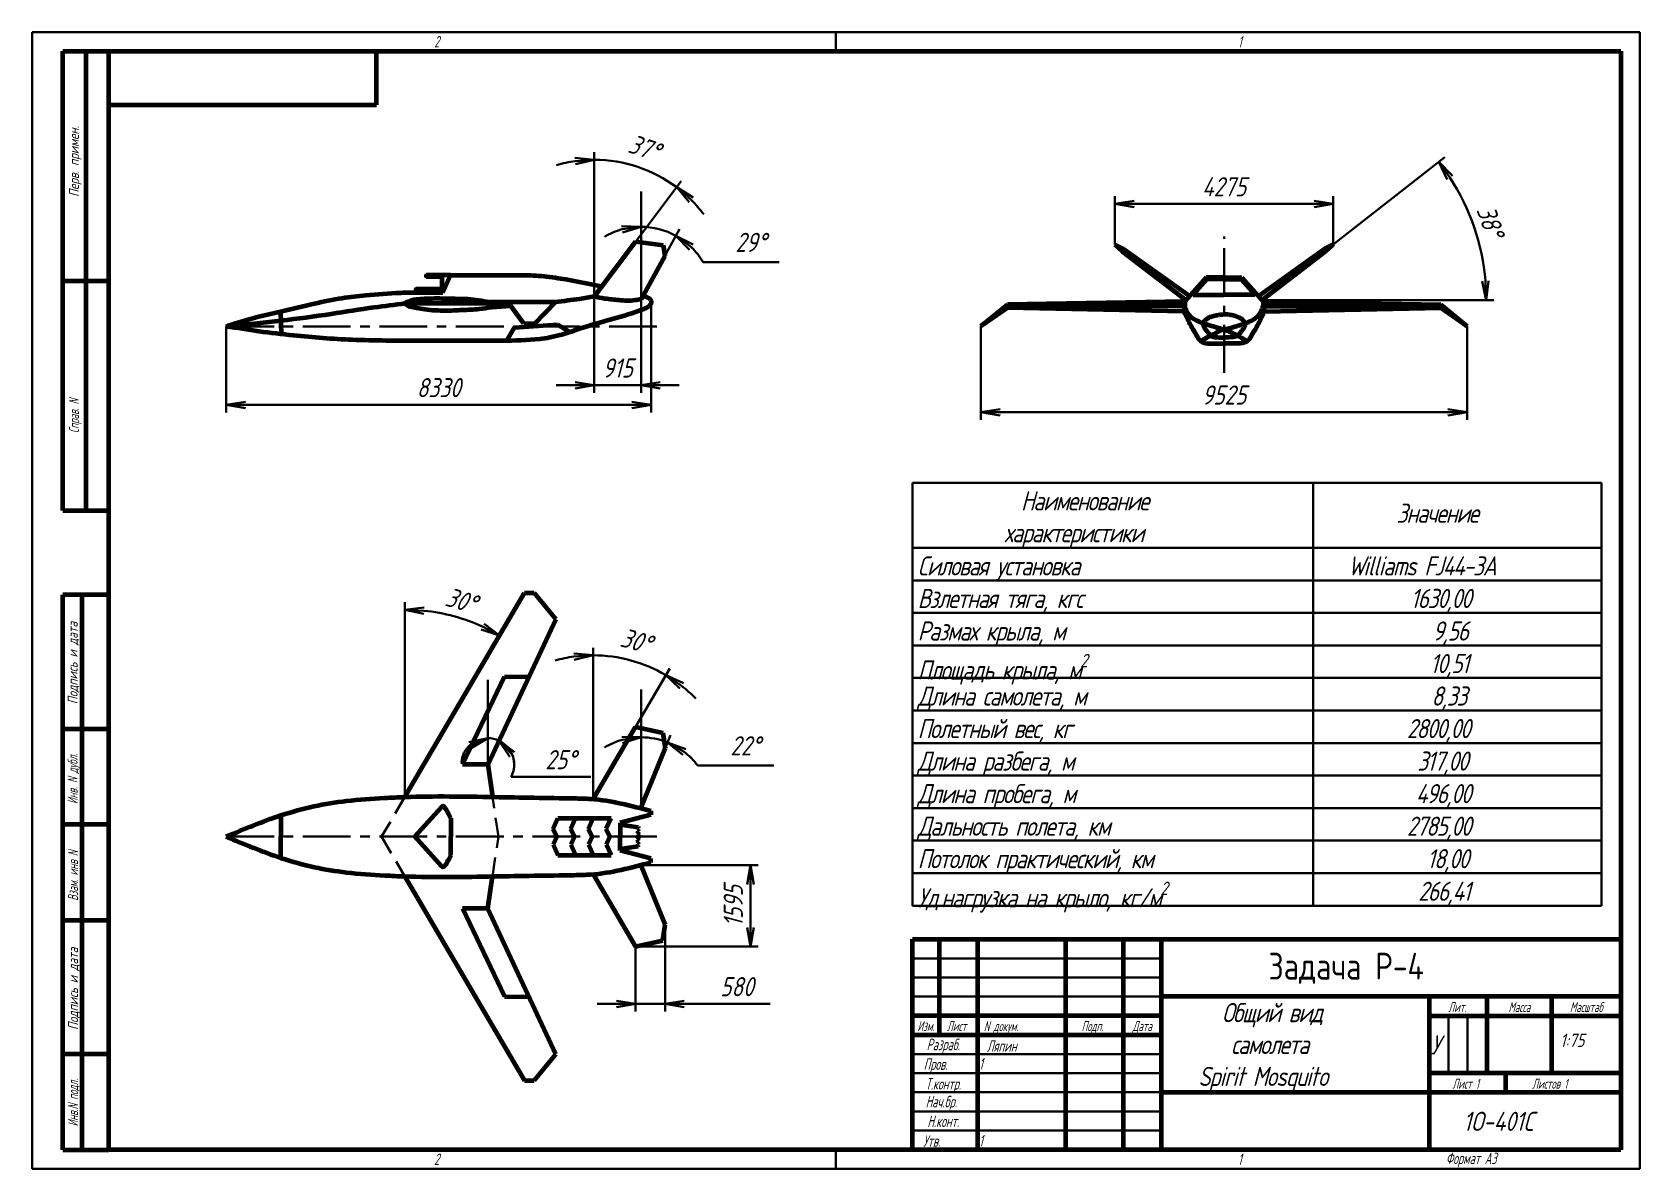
# Model space of a CAD drawing. Header units: millimetres. Extents: x -985956116104 to 1932156, y -552630487266 to 633586.
# Drawn here: x 6000.7 to 6420.7, y 36083.4 to 36380.4 of the extents above; entities that cross this region are included whole.
import ezdxf
from ezdxf.enums import TextEntityAlignment as Align

# ---------------------------------------------------------------- set-up
doc = ezdxf.new("R2010")
doc.units = ezdxf.units.MM
doc.linetypes.add('CENTER', pattern=[2, 1.25, -0.25, 0.25, -0.25])
doc.linetypes.add('DASHED', pattern=[0.75, 0.5, -0.25])
for name, color, linetype, lineweight in [('_axes (Оси)', 6, 'CENTER', 30), ('_basic (Основной)', 4, 'Continuous', 60), ('_contour (Тонкий)', 7, 'Continuous', 30), ('_inscription (Знаки)', 30, 'Continuous', 80), ('_invisible (Невидимый)', 1, 'DASHED', 30), ('_remote (Тонкий)', 9, 'Continuous', 30), ('_text (Надписи)', 2, 'Continuous', 30)]:
    doc.layers.add(name, color=color, linetype=linetype, lineweight=lineweight)
doc.styles.add('ESKD', font='eskd.shx', dxfattribs={"oblique": 15, "height": 5})
doc.dimstyles.new('ESKD', dxfattribs={"dimtxt": 5, "dimasz": 5, "dimexe": 2, "dimexo": 0, "dimgap": 2, "dimtad": 1, "dimtoh": 1, "dimzin": 12, "dimdsep": 46, "dimtxsty": 'ESKD', "dimblk1": 'OPEN', "dimblk2": 'OPEN', "dimsah": 1, "dimcen": 5, "dimclrd": 256, "dimclre": 256, "dimclrt": 2, "dimadec": 0, "dimazin": 0, "dimtfac": 1, "dimtmove": 0, "dimatfit": 3, "dimldrblk": 'OPEN', "dimfxl": 1, "dimtolj": 1, "dimtzin": 12, "dimlwd": -1, "dimlwe": -1, "dimarcsym": 0})

# ---------------------------------------------------------------- blocks, each defined once
blk = doc.blocks.new('_OPEN')
at = {"color": 0, "linetype": 'ByBlock'}
for p, q in [((-1, 0.167), (0, 0)), ((0, 0), (-1, -0.167)), ((0, 0), (-1, 0))]:
    blk.add_line(p, q, dxfattribs=at)
blk = doc.blocks.new('*D129')
at = {"layer": '_contour (Тонкий)', "transparency": 16777216}
for p, q in [((6147.55, 36311.26), (6147.55, 36286.12)), ((6159.75, 36310.62), (6159.75, 36286.12)), ((6142.55, 36288.12), (6137.55, 36288.12)), ((6147.55, 36288.12), (6159.75, 36288.12)), ((6164.75, 36288.12), (6169.75, 36288.12))]:
    blk.add_line(p, q, dxfattribs=at)
at = {"layer": 'Defpoints', "color": 0, "transparency": 16777216}
for p in [(6147.55, 36311.26), (6159.75, 36310.62), (6159.75, 36288.12)]:
    blk.add_point(p, dxfattribs=at)
at = {"layer": '_contour (Тонкий)', "transparency": 16777216, "xscale": 5, "yscale": 5, "zscale": 5}
blk.add_blockref('_OPEN', (6147.55, 36288.12), dxfattribs=at)
at = {"layer": '_contour (Тонкий)', "transparency": 16777216, "xscale": 5, "yscale": 5, "zscale": 5, "rotation": 180}
blk.add_blockref('_OPEN', (6159.75, 36288.12), dxfattribs=at)
at = {"layer": '_contour (Тонкий)', "color": 2, "transparency": 16777216, "insert": (6153.65, 36292.62), "char_height": 5, "attachment_point": 5, "style": 'ESKD'}
blk.add_mtext('\\A1;915', dxfattribs=at)
blk = doc.blocks.new('*D134')
at = {"layer": '_contour (Тонкий)', "transparency": 16777216}
for p, q in [((6147.55, 36313.05), (6147.55, 36349.03)), ((6148.63, 36312.69), (6170.27, 36341.43))]:
    blk.add_line(p, q, dxfattribs=at)
for start, end in [(53.0164, 90), (98.0152, 106.0304), (36.986, 45.0012)]:
    blk.add_arc((6147.55, 36311.26), 35.77, start, end, dxfattribs=at)
at = {"layer": '_contour (Тонкий)', "transparency": 16777216, "xscale": 5, "yscale": 5, "zscale": 5}
for p, rotation in [((6147.55, 36347.03), 4.007597754795622), ((6169.07, 36339.83), 139.0087607149606)]:
    blk.add_blockref('_OPEN', p, dxfattribs=dict(at, rotation=rotation))
at = {"layer": '_contour (Тонкий)', "color": 2, "transparency": 16777216, "insert": (6160.58, 36350.2), "char_height": 5, "attachment_point": 5, "rotation": 341.5082, "style": 'ESKD'}
blk.add_mtext('\\A1;37%%d', dxfattribs=at)
blk = doc.blocks.new('*D135')
at = {"layer": '_contour (Тонкий)', "transparency": 16777216}
for p, q in [((6159.75, 36311.57), (6159.75, 36331.53)), ((6160.21, 36311.45), (6169.84, 36328.93)), ((6176, 36320.29), (6195.87, 36320.29))]:
    blk.add_line(p, q, dxfattribs=at)
for start, end in [(105.1986, 120.3972), (61.1398, 90), (30.7426, 45.9412)]:
    blk.add_arc((6159.75, 36310.62), 18.9, start, end, dxfattribs=at)
at = {"layer": '_contour (Тонкий)', "transparency": 16777216, "xscale": 5, "yscale": 5, "zscale": 5}
for p, rotation in [((6159.75, 36329.53), 7.599289028070753), ((6168.88, 36327.18), 143.5404845091695)]:
    blk.add_blockref('_OPEN', p, dxfattribs=dict(at, rotation=rotation))
at = {"layer": '_contour (Тонкий)', "color": 2, "transparency": 16777216, "insert": (6188.43, 36325.46), "char_height": 5, "attachment_point": 5, "style": 'ESKD'}
blk.add_mtext('\\A1;29%%d', dxfattribs=at)
blk = doc.blocks.new('*D136')
at = {"layer": '_contour (Тонкий)', "transparency": 16777216}
for p, q in [((6098.07, 36183.48), (6098.07, 36231.46)), ((6099.55, 36183.08), (6123.81, 36224.48))]:
    blk.add_line(p, q, dxfattribs=at)
blk.add_arc((6098.07, 36180.55), 48.92, 65.4928, 84.1412, dxfattribs=at)
at = {"layer": 'Defpoints', "color": 0, "transparency": 16777216}
for p in [(6106.66, 36228.7), (6098.07, 36183.48), (6099.55, 36183.08), (6098.07, 36180.55)]:
    blk.add_point(p, dxfattribs=at)
at = {"layer": '_contour (Тонкий)', "transparency": 16777216, "xscale": 5, "yscale": 5, "zscale": 5}
for p, rotation in [((6098.07, 36229.46), 177.0706020580742), ((6122.8, 36222.75), 332.5633759410818)]:
    blk.add_blockref('_OPEN', p, dxfattribs=dict(at, rotation=rotation))
at = {"layer": '_contour (Тонкий)', "color": 2, "transparency": 16777216, "insert": (6112.75, 36231.91), "char_height": 5, "attachment_point": 5, "rotation": 344.0468, "style": 'ESKD'}
blk.add_mtext('\\A1;30°', dxfattribs=at)
blk = doc.blocks.new('*D137')
at = {"layer": '_contour (Тонкий)', "transparency": 16777216}
for p, q in [((6119.7, 36192.58), (6119.7, 36197.91)), ((6121.22, 36192.24), (6123.48, 36197.07)), ((6125.84, 36185.79), (6146.65, 36185.79))]:
    blk.add_line(p, q, dxfattribs=at)
for start, end in [(64.957, 90), (132.3435, 174.6871), (332.4626, 64.957), (340.27, 22.6135)]:
    blk.add_arc((6119.7, 36188.99), 6.92, start, end, dxfattribs=at)
at = {"layer": 'Defpoints', "color": 0, "transparency": 16777216}
for p in [(6120.71, 36195.84), (6119.7, 36192.58), (6121.22, 36192.24), (6119.7, 36188.99)]:
    blk.add_point(p, dxfattribs=at)
at = {"layer": '_contour (Тонкий)', "transparency": 16777216, "xscale": 5, "yscale": 5, "zscale": 5}
for p, rotation in [((6119.7, 36195.91), 21.17176513434902), ((6122.63, 36195.26), 133.7852762958804)]:
    blk.add_blockref('_OPEN', p, dxfattribs=dict(at, rotation=rotation))
at = {"layer": '_contour (Тонкий)', "color": 2, "transparency": 16777216, "insert": (6138.75, 36190.29), "char_height": 5, "attachment_point": 5, "style": 'ESKD'}
blk.add_mtext('\\A1;25°', dxfattribs=at)
blk = doc.blocks.new('*D138')
at = {"layer": '_contour (Тонкий)', "transparency": 16777216}
for p, q in [((6147.22, 36181.89), (6147.22, 36219.55)), ((6148.17, 36181.63), (6167.24, 36214.1))]:
    blk.add_line(p, q, dxfattribs=at)
for start, end in [(97.6374, 105.2748), (59.5805, 90), (44.3057, 51.9431)]:
    blk.add_arc((6147.22, 36180.01), 37.54, start, end, dxfattribs=at)
at = {"layer": '_contour (Тонкий)', "transparency": 16777216, "xscale": 5, "yscale": 5, "zscale": 5}
for p, rotation in [((6147.22, 36217.55), 3.818692154511645), ((6166.23, 36212.38), 145.7618023951964)]:
    blk.add_blockref('_OPEN', p, dxfattribs=dict(at, rotation=rotation))
at = {"layer": '_contour (Тонкий)', "color": 2, "transparency": 16777216, "insert": (6158.46, 36221.34), "char_height": 5, "attachment_point": 5, "rotation": 344.7902, "style": 'ESKD'}
blk.add_mtext('\\A1;30%%d', dxfattribs=at)
blk = doc.blocks.new('*D139')
at = {"layer": '_contour (Тонкий)', "transparency": 16777216}
for p, q in [((6159.77, 36178.58), (6159.77, 36198.14)), ((6160.12, 36178.52), (6167.46, 36196.65)), ((6174.56, 36188.75), (6194.42, 36188.75))]:
    blk.add_line(p, q, dxfattribs=at)
for start, end in [(67.9547, 90), (105.5465, 121.093), (36.8617, 52.4082)]:
    blk.add_arc((6159.77, 36177.66), 18.48, start, end, dxfattribs=at)
at = {"layer": '_contour (Тонкий)', "transparency": 16777216, "xscale": 5, "yscale": 5, "zscale": 5}
for p, rotation in [((6159.77, 36196.14), 7.773255009438638), ((6166.71, 36194.79), 150.1814604758881)]:
    blk.add_blockref('_OPEN', p, dxfattribs=dict(at, rotation=rotation))
at = {"layer": '_contour (Тонкий)', "color": 2, "transparency": 16777216, "insert": (6186.99, 36193.92), "char_height": 5, "attachment_point": 5, "style": 'ESKD'}
blk.add_mtext('\\A1;22%%d', dxfattribs=at)
blk = doc.blocks.new('*D140')
at = {"layer": '_contour (Тонкий)', "transparency": 16777216}
for p, q in [((6340.58, 36324.89), (6369.71, 36347.68)), ((6347.93, 36310.37), (6382.57, 36310.37))]:
    blk.add_line(p, q, dxfattribs=at)
blk.add_arc((6322.01, 36310.37), 58.57, 4.8929, 33.1399, dxfattribs=at)
at = {"layer": 'Defpoints', "color": 0, "transparency": 16777216}
for p in [(6340.58, 36324.89), (6379.15, 36323.22), (6322.01, 36310.37), (6347.93, 36310.37)]:
    blk.add_point(p, dxfattribs=at)
at = {"layer": '_contour (Тонкий)', "transparency": 16777216, "xscale": 5, "yscale": 5, "zscale": 5}
for p, rotation in [((6368.14, 36346.45), 125.5862994823322), ((6380.57, 36310.37), 272.4464454944572)]:
    blk.add_blockref('_OPEN', p, dxfattribs=dict(at, rotation=rotation))
at = {"layer": '_contour (Тонкий)', "color": 2, "transparency": 16777216, "insert": (6381.63, 36330.92), "char_height": 5, "attachment_point": 5, "rotation": 289.0164, "style": 'ESKD'}
blk.add_mtext('\\A1;38°', dxfattribs=at)
blk = doc.blocks.new('*D600')
at = {"layer": '_contour (Тонкий)', "transparency": 16777216}
for p, q in [((6162.39, 36310.01), (6162.39, 36280.99)), ((6051.39, 36303.51), (6051.39, 36280.99)), ((6056.39, 36282.99), (6157.39, 36282.99))]:
    blk.add_line(p, q, dxfattribs=at)
at = {"layer": 'Defpoints', "color": 0, "transparency": 16777216}
for p in [(6162.39, 36310.01), (6051.39, 36303.51), (6162.39, 36282.99)]:
    blk.add_point(p, dxfattribs=at)
at = {"layer": '_contour (Тонкий)', "transparency": 16777216, "xscale": 5, "yscale": 5, "zscale": 5, "rotation": 180}
blk.add_blockref('_OPEN', (6051.39, 36282.99), dxfattribs=at)
at = {"layer": '_contour (Тонкий)', "transparency": 16777216, "xscale": 5, "yscale": 5, "zscale": 5}
blk.add_blockref('_OPEN', (6162.39, 36282.99), dxfattribs=at)
at = {"layer": '_contour (Тонкий)', "color": 2, "transparency": 16777216, "insert": (6106.89, 36287.49), "char_height": 5, "attachment_point": 5, "style": 'ESKD'}
blk.add_mtext('\\A1;8330', dxfattribs=at)
blk = doc.blocks.new('*D601')
at = {"layer": '_contour (Тонкий)', "transparency": 16777216}
for p, q in [((6248.56, 36303.54), (6248.56, 36279.06)), ((6375.57, 36303.54), (6375.57, 36279.06)), ((6253.56, 36281.06), (6370.57, 36281.06))]:
    blk.add_line(p, q, dxfattribs=at)
at = {"layer": 'Defpoints', "color": 0, "transparency": 16777216}
for p in [(6248.56, 36303.54), (6375.57, 36303.54), (6375.57, 36281.06)]:
    blk.add_point(p, dxfattribs=at)
at = {"layer": '_contour (Тонкий)', "transparency": 16777216, "xscale": 5, "yscale": 5, "zscale": 5, "rotation": 180}
blk.add_blockref('_OPEN', (6248.56, 36281.06), dxfattribs=at)
at = {"layer": '_contour (Тонкий)', "transparency": 16777216, "xscale": 5, "yscale": 5, "zscale": 5}
blk.add_blockref('_OPEN', (6375.57, 36281.06), dxfattribs=at)
at = {"layer": '_contour (Тонкий)', "color": 2, "transparency": 16777216, "insert": (6312.07, 36285.56), "char_height": 5, "attachment_point": 5, "style": 'ESKD'}
blk.add_mtext('\\A1;9525', dxfattribs=at)
blk = doc.blocks.new('*D602')
at = {"layer": '_contour (Тонкий)', "transparency": 16777216}
for p, q in [((6283.56, 36324.89), (6283.56, 36337.48)), ((6288.56, 36335.48), (6335.58, 36335.48)), ((6340.58, 36324.89), (6340.58, 36337.48))]:
    blk.add_line(p, q, dxfattribs=at)
at = {"layer": 'Defpoints', "color": 0, "transparency": 16777216}
for p in [(6340.58, 36335.48), (6283.56, 36324.89), (6340.58, 36324.89)]:
    blk.add_point(p, dxfattribs=at)
at = {"layer": '_contour (Тонкий)', "transparency": 16777216, "xscale": 5, "yscale": 5, "zscale": 5, "rotation": 180}
blk.add_blockref('_OPEN', (6283.56, 36335.48), dxfattribs=at)
at = {"layer": '_contour (Тонкий)', "transparency": 16777216, "xscale": 5, "yscale": 5, "zscale": 5}
blk.add_blockref('_OPEN', (6340.58, 36335.48), dxfattribs=at)
at = {"layer": '_contour (Тонкий)', "color": 2, "transparency": 16777216, "insert": (6312.07, 36339.98), "char_height": 5, "attachment_point": 5, "style": 'ESKD'}
blk.add_mtext('\\A1;4275', dxfattribs=at)
blk = doc.blocks.new('*D603')
at = {"layer": '_contour (Тонкий)', "transparency": 16777216}
for p, q in [((6159.77, 36162.69), (6190.35, 36162.69)), ((6188.35, 36157.69), (6188.35, 36146.45)), ((6158.32, 36141.45), (6190.35, 36141.45))]:
    blk.add_line(p, q, dxfattribs=at)
at = {"layer": 'Defpoints', "color": 0, "transparency": 16777216}
for p in [(6159.77, 36162.69), (6158.32, 36141.45), (6188.35, 36141.45)]:
    blk.add_point(p, dxfattribs=at)
at = {"layer": '_contour (Тонкий)', "transparency": 16777216, "xscale": 5, "yscale": 5, "zscale": 5}
for p, rotation in [((6188.35, 36162.69), 90), ((6188.35, 36141.45), 270)]:
    blk.add_blockref('_OPEN', p, dxfattribs=dict(at, rotation=rotation))
at = {"layer": '_contour (Тонкий)', "color": 2, "transparency": 16777216, "insert": (6183.85, 36152.07), "char_height": 5, "attachment_point": 5, "rotation": 90, "style": 'ESKD'}
blk.add_mtext('\\A1;1595', dxfattribs=at)
blk = doc.blocks.new('*D604')
at = {"layer": '_contour (Тонкий)', "transparency": 16777216}
for p, q in [((6166.06, 36147.17), (6166.06, 36124.47)), ((6158.32, 36141.45), (6158.32, 36124.47)), ((6153.32, 36126.47), (6148.32, 36126.47)), ((6158.32, 36126.47), (6166.06, 36126.47)), ((6171.06, 36126.47), (6193.51, 36126.47))]:
    blk.add_line(p, q, dxfattribs=at)
at = {"layer": 'Defpoints', "color": 0, "transparency": 16777216}
for p in [(6166.06, 36147.17), (6158.32, 36141.45), (6166.06, 36126.47)]:
    blk.add_point(p, dxfattribs=at)
at = {"layer": '_contour (Тонкий)', "transparency": 16777216, "xscale": 5, "yscale": 5, "zscale": 5}
blk.add_blockref('_OPEN', (6158.32, 36126.47), dxfattribs=at)
at = {"layer": '_contour (Тонкий)', "transparency": 16777216, "xscale": 5, "yscale": 5, "zscale": 5, "rotation": 180}
blk.add_blockref('_OPEN', (6166.06, 36126.47), dxfattribs=at)
at = {"layer": '_contour (Тонкий)', "color": 2, "transparency": 16777216, "insert": (6184.78, 36130.97), "char_height": 5, "attachment_point": 5, "style": 'ESKD'}
blk.add_mtext('\\A1;580', dxfattribs=at)

msp = doc.modelspace()

# ---------------------------------------------------------------- linework, layer by layer
at = {"layer": '_axes (Оси)', "ltscale": 10, "transparency": 33554687}
for p, q in [((6312.066, 36291.399), (6312.066, 36326.998)), ((6051.389, 36303.51), (6165.974, 36303.51)), ((6051.389, 36170.177), (6166.057, 36170.177))]:
    msp.add_line(p, q, dxfattribs=at)
at = {"layer": '_basic (Основной)', "transparency": 33554687}
for p, q in [((6008.689, 36375.376), (6020.689, 36375.376)), ((6008.689, 36255.376), (6008.689, 36375.376)), ((6014.689, 36375.376), (6014.689, 36255.376)), ((6020.689, 36088.376), (6020.689, 36375.376)), ((6020.689, 36375.376), (6415.689, 36375.376)), ((6090.689, 36361.376), (6090.689, 36375.376)), ((6415.689, 36375.376), (6415.689, 36088.376)), ((6020.689, 36361.376), (6090.689, 36361.376)), ((6147.55, 36311.257), (6158.403, 36325.668)), ((6158.403, 36325.668), (6165.507, 36324.71)), ((6165.974, 36321.91), (6159.755, 36310.625)), ((6165.507, 36324.71), (6165.974, 36321.91)), ((6283.555, 36324.892), (6285.551, 36323.097)), ((6283.555, 36324.892), (6285.628, 36323.854)), ((6285.551, 36323.097), (6302.126, 36310.366)), ((6285.628, 36323.854), (6303.085, 36311.432)), ((6338.505, 36323.854), (6321.047, 36311.432)), ((6338.581, 36323.097), (6322.007, 36310.366)), ((6340.577, 36324.892), (6338.505, 36323.854)), ((6340.577, 36324.892), (6338.581, 36323.097)), ((6008.689, 36315.376), (6020.689, 36315.376)), ((6109.957, 36316.9), (6103.705, 36316.9)), ((6103.719, 36316.502), (6107.707, 36316.502)), ((6107.707, 36316.502), (6107.707, 36313.192)), ((6108.009, 36312.373), (6109.957, 36316.9)), ((6307.433, 36316.264), (6301.835, 36310.042)), ((6307.56, 36315.844), (6304.807, 36312.698)), ((6312.066, 36316.264), (6307.433, 36316.264)), ((6312.066, 36315.844), (6307.56, 36315.844)), ((6312.066, 36316.264), (6316.699, 36316.264)), ((6312.066, 36315.844), (6316.573, 36315.844)), ((6316.573, 36315.844), (6319.326, 36312.698)), ((6316.699, 36316.264), (6322.297, 36310.042)), ((6125.288, 36309.438), (6098.098, 36309.438)), ((6107.707, 36313.192), (6100.951, 36313.192)), ((6100.96, 36313.047), (6108.299, 36313.047)), ((6100.96, 36313.047), (6100.961, 36312.35)), ((6137.412, 36309.837), (6120.057, 36309.845)), ((6129.104, 36304.249), (6125.288, 36309.438)), ((6131.97, 36304.249), (6137.412, 36309.837)), ((6255.473, 36309.176), (6248.563, 36303.54)), ((6301.835, 36310.042), (6255.473, 36309.176)), ((6301.835, 36310.042), (6301.835, 36308.814)), ((6304.807, 36312.698), (6304.014, 36311.705)), ((6304.014, 36311.705), (6312.066, 36311.705)), ((6320.119, 36311.705), (6312.066, 36311.705)), ((6319.326, 36312.698), (6320.119, 36311.705)), ((6322.297, 36310.042), (6322.297, 36308.814)), ((6322.297, 36310.042), (6368.66, 36309.176)), ((6368.66, 36309.176), (6375.569, 36303.54)), ((6065.597, 36307.377), (6065.723, 36301.456)), ((6120.741, 36308.559), (6125.688, 36308.895)), ((6255.472, 36308.814), (6248.563, 36303.54)), ((6255.465, 36308.364), (6248.563, 36303.54)), ((6301.479, 36307.422), (6255.465, 36308.364)), ((6301.835, 36308.814), (6255.472, 36308.814)), ((6301.835, 36308.814), (6301.479, 36307.422)), ((6322.297, 36308.814), (6368.661, 36308.814)), ((6322.297, 36308.814), (6322.653, 36307.422)), ((6322.653, 36307.422), (6368.668, 36308.364)), ((6368.661, 36308.814), (6375.569, 36303.54)), ((6368.668, 36308.364), (6375.569, 36303.54)), ((6124.692, 36299.727), (6126.711, 36303.235)), ((6126.711, 36303.235), (6137.952, 36303.977)), ((6129.104, 36304.249), (6131.97, 36304.249)), ((6137.952, 36303.977), (6141.232, 36302.028)), ((6008.689, 36255.376), (6020.689, 36255.376)), ((6098.068, 36180.548), (6129.308, 36233.868)), ((6129.308, 36233.868), (6131.861, 36233.868)), ((6131.861, 36233.868), (6137.47, 36227.021)), ((6020.689, 36233.376), (6008.689, 36233.376)), ((6008.689, 36088.376), (6008.689, 36233.376)), ((6013.689, 36233.376), (6013.689, 36088.376)), ((6137.47, 36227.021), (6119.7, 36188.988)), ((6113.072, 36188.988), (6124.118, 36211.975)), ((6124.118, 36211.975), (6130.455, 36212.008)), ((6008.689, 36198.376), (6020.689, 36198.376)), ((6147.218, 36180.001), (6158.316, 36198.902)), ((6158.316, 36198.902), (6165.493, 36197.272)), ((6165.493, 36197.272), (6166.057, 36193.185)), ((6166.057, 36193.185), (6159.74, 36177.586)), ((6119.7, 36188.988), (6113.072, 36188.988)), ((6119.7, 36188.988), (6120.948, 36180.554)), ((6065.668, 36175.751), (6065.668, 36170.177)), ((6107.642, 36177.914), (6100.694, 36170.177)), ((6110.071, 36174.991), (6110.071, 36170.177)), ((6136.777, 36172.247), (6138.015, 36175.027)), ((6138.015, 36175.027), (6142.651, 36175.027)), ((6141.413, 36172.247), (6142.651, 36175.027)), ((6142.651, 36175.027), (6147.286, 36175.027)), ((6146.048, 36172.247), (6147.286, 36175.027)), ((6147.286, 36175.027), (6151.922, 36175.027)), ((6150.684, 36172.247), (6151.922, 36175.027)), ((6162.347, 36175.91), (6154.265, 36173.769)), ((6162.347, 36176.895), (6162.347, 36175.91)), ((6020.689, 36173.376), (6008.689, 36173.376)), ((6137.737, 36170.177), (6136.777, 36172.247)), ((6142.373, 36170.177), (6141.413, 36172.247)), ((6147.008, 36170.177), (6146.048, 36172.247)), ((6151.644, 36170.177), (6150.684, 36172.247)), ((6154.265, 36173.769), (6154.265, 36170.177)), ((6154.265, 36173.374), (6159.045, 36172.678)), ((6159.216, 36171.392), (6158.774, 36170.846)), ((6158.774, 36170.846), (6159.231, 36170.177)), ((6159.21, 36172.276), (6158.837, 36171.902)), ((6158.837, 36171.902), (6159.216, 36171.392)), ((6159.045, 36172.678), (6159.21, 36172.276)), ((6065.668, 36164.602), (6065.668, 36170.177)), ((6107.642, 36162.439), (6100.694, 36170.177)), ((6110.071, 36165.362), (6110.071, 36170.177)), ((6137.737, 36170.177), (6136.777, 36168.106)), ((6136.777, 36168.106), (6138.015, 36165.326)), ((6142.373, 36170.177), (6141.413, 36168.106)), ((6141.413, 36168.106), (6142.651, 36165.326)), ((6147.008, 36170.177), (6146.048, 36168.106)), ((6146.048, 36168.106), (6147.286, 36165.326)), ((6151.644, 36170.177), (6150.684, 36168.106)), ((6150.684, 36168.106), (6151.922, 36165.326)), ((6154.265, 36166.585), (6154.265, 36170.177)), ((6154.265, 36166.98), (6159.045, 36167.676)), ((6162.347, 36164.443), (6154.265, 36166.585)), ((6158.774, 36169.508), (6159.231, 36170.177)), ((6159.216, 36168.961), (6158.774, 36169.508)), ((6158.837, 36168.451), (6159.216, 36168.961)), ((6159.21, 36168.077), (6158.837, 36168.451)), ((6159.045, 36167.676), (6159.21, 36168.077)), ((6138.015, 36165.326), (6142.651, 36165.326)), ((6142.651, 36165.326), (6147.286, 36165.326)), ((6147.286, 36165.326), (6151.922, 36165.326)), ((6166.057, 36147.168), (6159.74, 36162.767)), ((6162.347, 36163.458), (6162.347, 36164.443)), ((6098.068, 36159.805), (6129.308, 36106.485)), ((6119.7, 36151.365), (6120.948, 36159.8)), ((6147.218, 36160.352), (6158.316, 36141.451)), ((6119.7, 36151.365), (6113.072, 36151.365)), ((6113.072, 36151.365), (6124.118, 36128.379)), ((6137.47, 36113.332), (6119.7, 36151.365)), ((6008.689, 36148.376), (6020.689, 36148.376)), ((6165.493, 36143.081), (6166.057, 36147.168)), ((6158.316, 36141.451), (6165.493, 36143.081)), ((6295.689, 36088.376), (6295.689, 36143.376)), ((6124.118, 36128.379), (6130.455, 36128.346)), ((6020.689, 36113.376), (6008.689, 36113.376)), ((6131.861, 36106.485), (6137.47, 36113.332)), ((6129.308, 36106.485), (6131.861, 36106.485)), ((6008.689, 36088.376), (6020.689, 36088.376)), ((6415.689, 36088.376), (6020.689, 36088.376))]:
    msp.add_line(p, q, dxfattribs=at)
at = {"layer": '_basic (Основной)', "linetype": 'Continuous', "transparency": 33554687}
for p, q in [((6230.689, 36143.376), (6415.689, 36143.376)), ((6230.689, 36088.376), (6230.689, 36143.376)), ((6237.689, 36118.376), (6237.689, 36143.376)), ((6247.689, 36143.376), (6247.689, 36088.376)), ((6270.689, 36088.376), (6270.689, 36143.376)), ((6285.689, 36143.376), (6285.689, 36088.376)), ((6415.689, 36128.376), (6295.689, 36128.376)), ((6365.689, 36128.376), (6365.689, 36088.376)), ((6380.689, 36128.376), (6380.689, 36108.376)), ((6397.689, 36108.376), (6397.689, 36128.376)), ((6295.689, 36123.376), (6230.689, 36123.376)), ((6365.689, 36123.376), (6415.689, 36123.376)), ((6230.689, 36118.376), (6295.689, 36118.376)), ((6415.689, 36108.376), (6365.689, 36108.376)), ((6385.689, 36103.376), (6385.689, 36108.376)), ((6295.689, 36103.376), (6415.689, 36103.376))]:
    msp.add_line(p, q, dxfattribs=at)
at = {"layer": '_basic (Основной)', "transparency": 33554687}
for points, start_tangent, end_tangent in [([(6103.705, 36316.9), (6103.608, 36316.803), (6103.602, 36316.636), (6103.719, 36316.502)], (-0.0110945, -0.0082575), (0.0106465, -0.008826)), ([(6109.957, 36316.9), (6114.659, 36316.9), (6118.16, 36316.9), (6123.222, 36316.9), (6127.521, 36316.9), (6133.005, 36316.731), (6138.751, 36316.017), (6149.35, 36313.977)], (0.0133334, -0.0000006), (0.0130546, -0.0027136)), ([(6051.389, 36303.51), (6053.541, 36304.257), (6065.613, 36307.38), (6074.451, 36309.47), (6081.676, 36310.896), (6087.821, 36311.625), (6096.971, 36312.304), (6101.576, 36312.351), (6108.009, 36312.373)], (0.0125696, 0.0044585), (0.0133318, 0.0000621)), ([(6160.252, 36311.527), (6161.497, 36311.075), (6161.96, 36310.797), (6162.27, 36310.364), (6162.409, 36309.809), (6161.883, 36308.805), (6160.802, 36308.141), (6160.183, 36307.894), (6144.817, 36303.209), (6135.927, 36300.579), (6133.306, 36300.184), (6123.516, 36299.714), (6102.068, 36299.737), (6084.342, 36299.963), (6068.997, 36301.106), (6059.938, 36302.179), (6051.389, 36303.51)], (0.0126456, -0.0040495), (-0.01316, 0.0021558)), ([(6051.389, 36303.51), (6053.263, 36303.697), (6065.672, 36305.033), (6078.762, 36306.791), (6090.075, 36308.505), (6098.098, 36309.536)], (0.0132678, 0.0013198), (0.0132349, 0.0016264)), ([(6098.098, 36309.536), (6098.288, 36309.733), (6098.92, 36310.028), (6100.153, 36310.408), (6101.525, 36310.649), (6103.732, 36310.767)], (0.0088599, 0.0101408), (0.0133265, 0.0003337)), ([(6098.098, 36309.536), (6098.422, 36309.213), (6099.386, 36308.696), (6101.121, 36308.331), (6103.311, 36307.972), (6106.095, 36307.731), (6108.594, 36307.656), (6113.094, 36307.807), (6117.46, 36308.077), (6120.741, 36308.559)], (0.009121, -0.0097913), (0.0131663, 0.0021859)), ([(6100.951, 36313.192), (6100.909, 36313.164), (6100.902, 36313.08), (6100.92, 36313.056), (6100.96, 36313.047)], (-0.0125017, -0.0062232), (0.0142931, -0.0007419)), ([(6103.729, 36310.767), (6106.568, 36310.835), (6110.673, 36310.751), (6114.515, 36310.658), (6120.057, 36309.845)], (0.0133309, 0.0004661), (0.0131494, -0.0024492)), ([(6147.55, 36311.257), (6143.713, 36310.646), (6137.412, 36309.837)], (-0.0131569, -0.0021706), (-0.0132424, -0.0015755)), ([(6159.755, 36310.625), (6158.206, 36310.306), (6153.978, 36310.33), (6150.34, 36310.723), (6147.55, 36311.257)], (-0.0130155, -0.0030677), (-0.0130692, 0.0027349)), ([(6301.479, 36307.422), (6301.929, 36306.564), (6303.946, 36302.722), (6304.928, 36301.059), (6305.629, 36299.991), (6306.47, 36299.378), (6307.521, 36299.098), (6308.856, 36299.034), (6312.066, 36299.034)], (0.0062121, -0.0117949), (0.0133303, 0.0000392)), ([(6312.066, 36302.701), (6310.262, 36303.16), (6306.267, 36304.432), (6303.828, 36305.633), (6302.341, 36307.51), (6301.835, 36308.814)], (-0.0129586, 0.0031987), (-0.004304, 0.0126181)), ([(6306.499, 36304.349), (6307.325, 36305.28), (6309.012, 36306.133), (6310.403, 36306.463), (6311.323, 36306.59), (6312.066, 36306.688)], (0.0082475, 0.0106704), (0.0132101, 0.0017766)), ([(6312.066, 36302.701), (6313.871, 36303.16), (6317.866, 36304.432), (6320.305, 36305.633), (6321.792, 36307.51), (6322.297, 36308.814)], (0.0129586, 0.0031987), (0.004304, 0.0126181)), ([(6322.653, 36307.422), (6322.204, 36306.564), (6320.186, 36302.722), (6319.205, 36301.059), (6318.504, 36299.991), (6317.663, 36299.378), (6316.612, 36299.098), (6315.277, 36299.034), (6312.066, 36299.034)], (-0.0062121, -0.0117949), (-0.0133303, 0.0000392)), ([(6317.634, 36304.349), (6316.808, 36305.28), (6315.121, 36306.133), (6313.73, 36306.463), (6312.809, 36306.59), (6312.066, 36306.688)], (-0.0082475, 0.0106704), (-0.0132101, 0.0017766)), ([(6312.066, 36302.701), (6311.004, 36302.312), (6309.29, 36301.429), (6307.451, 36300.493), (6306.048, 36299.621)], (-0.0126666, -0.0042546), (-0.0111752, -0.0073104)), ([(6306.499, 36304.349), (6306.741, 36303.502), (6307.391, 36302.404), (6308.57, 36301.067)], (0.0030832, -0.013044), (0.0091618, -0.0096657)), ([(6308.57, 36301.067), (6309.265, 36300.766), (6310.052, 36300.657), (6311.577, 36300.636), (6312.066, 36300.636)], (0.0119848, -0.006128), (0.0133396, -0.0000101)), ([(6312.066, 36302.701), (6313.129, 36302.312), (6314.843, 36301.429), (6316.682, 36300.493), (6318.084, 36299.621)], (0.0126666, -0.0042546), (0.0111752, -0.0073104)), ([(6315.562, 36301.067), (6314.868, 36300.766), (6314.081, 36300.657), (6312.556, 36300.636), (6312.066, 36300.636)], (-0.0119848, -0.006128), (-0.0133396, -0.0000101)), ([(6317.634, 36304.349), (6317.392, 36303.502), (6316.742, 36302.404), (6315.562, 36301.067)], (-0.0030832, -0.013044), (-0.0091618, -0.0096657)), ([(6051.389, 36170.177), (6065.697, 36175.761), (6074.387, 36178.129), (6082.781, 36179.511), (6092.805, 36180.3), (6098.039, 36180.547), (6121.344, 36180.547), (6142.312, 36180.205)], (0.0122974, 0.0051938), (0.0133295, -0.0002093)), ([(6142.312, 36180.205), (6146.668, 36180.044), (6162.347, 36176.895)], (0.0133512, -0.0002644), (0.0129732, -0.0034638)), ([(6110.071, 36174.991), (6108.453, 36177.846), (6108.273, 36178.045), (6108.014, 36178.125), (6107.642, 36177.914)], (-0.005972, 0.0119083), (-0.0109184, -0.0094802)), ([(6051.389, 36170.177), (6065.697, 36164.593), (6074.387, 36162.224), (6082.781, 36160.843), (6092.805, 36160.053), (6098.039, 36159.807), (6121.344, 36159.807), (6142.312, 36160.148)], (0.0122974, -0.0051938), (0.0133295, 0.0002093)), ([(6110.071, 36165.362), (6108.453, 36162.508), (6108.273, 36162.308), (6108.014, 36162.228), (6107.642, 36162.439)], (-0.005972, -0.0119083), (-0.0109184, 0.0094802)), ([(6142.312, 36160.148), (6146.668, 36160.309), (6162.347, 36163.458)], (0.0133512, 0.0002644), (0.0129732, 0.0034638))]:
    msp.add_spline(points, degree=3, dxfattribs=dict(at, start_tangent=start_tangent, end_tangent=end_tangent))
at = {"layer": '_contour (Тонкий)', "transparency": 33554687}
for p, q in [((6000.689, 36083.376), (6000.689, 36380.376)), ((6000.689, 36380.376), (6420.689, 36380.376)), ((6210.689, 36375.376), (6210.689, 36380.376)), ((6420.689, 36380.376), (6420.689, 36083.376)), ((6159.755, 36310.625), (6159.755, 36338.708)), ((6147.55, 36311.257), (6147.55, 36337.657)), ((6322.007, 36310.366), (6368.184, 36310.366)), ((6230.689, 36262.638), (6410.689, 36262.638)), ((6230.689, 36262.638), (6230.689, 36254.138)), ((6335.324, 36245.638), (6335.324, 36262.638)), ((6410.689, 36245.638), (6410.689, 36262.638)), ((6230.689, 36254.138), (6230.689, 36245.638)), ((6230.689, 36245.638), (6410.689, 36245.638)), ((6230.689, 36245.638), (6230.689, 36237.138)), ((6335.324, 36245.638), (6335.324, 36152.138)), ((6410.689, 36245.638), (6410.689, 36238.639)), ((6410.689, 36238.639), (6410.689, 36152.138)), ((6230.689, 36237.138), (6410.689, 36237.138)), ((6230.689, 36237.138), (6230.689, 36228.638)), ((6098.066, 36180.548), (6098.066, 36231.18)), ((6230.689, 36228.638), (6410.689, 36228.638)), ((6230.689, 36228.638), (6230.689, 36220.138)), ((6230.689, 36220.138), (6410.689, 36220.138)), ((6230.689, 36220.138), (6230.689, 36211.638)), ((6119.7, 36188.988), (6119.7, 36211.135)), ((6159.77, 36177.661), (6159.77, 36208.593)), ((6230.689, 36211.638), (6410.689, 36211.638)), ((6230.689, 36211.638), (6230.689, 36203.138)), ((6147.223, 36180.001), (6147.223, 36208.068)), ((6230.689, 36203.138), (6410.689, 36203.138)), ((6230.689, 36203.138), (6230.689, 36194.638)), ((6230.689, 36194.638), (6410.689, 36194.638)), ((6230.689, 36194.638), (6230.689, 36186.138)), ((6230.689, 36186.138), (6410.689, 36186.138)), ((6230.689, 36186.138), (6230.689, 36177.638)), ((6230.689, 36177.638), (6410.689, 36177.638)), ((6230.689, 36177.638), (6230.689, 36169.138)), ((6230.689, 36169.138), (6410.689, 36169.138)), ((6230.689, 36169.138), (6230.689, 36160.638)), ((6230.689, 36160.638), (6410.689, 36160.638)), ((6230.689, 36160.638), (6230.689, 36152.138)), ((6230.689, 36152.138), (6410.689, 36152.138)), ((6210.689, 36083.376), (6210.689, 36088.376)), ((6420.689, 36083.376), (6000.689, 36083.376))]:
    msp.add_line(p, q, dxfattribs=at)
at = {"layer": '_invisible (Невидимый)', "ltscale": 10, "transparency": 33554687}
for p, q in [((6098.068, 36180.548), (6091.991, 36170.177)), ((6122.483, 36170.177), (6120.948, 36180.554)), ((6091.991, 36170.177), (6098.068, 36159.805)), ((6120.948, 36159.8), (6122.483, 36170.177))]:
    msp.add_line(p, q, dxfattribs=at)
at = {"layer": '_remote (Тонкий)', "linetype": 'Continuous', "transparency": 33554687}
for p, q in [((6230.689, 36138.376), (6295.689, 36138.376)), ((6295.689, 36133.376), (6230.689, 36133.376)), ((6230.689, 36128.376), (6295.689, 36128.376)), ((6295.689, 36113.376), (6230.689, 36113.376)), ((6230.689, 36108.376), (6295.689, 36108.376)), ((6295.689, 36103.376), (6230.689, 36103.376)), ((6230.689, 36098.376), (6295.689, 36098.376)), ((6295.689, 36093.376), (6230.689, 36093.376))]:
    msp.add_line(p, q, dxfattribs=at)
at = {"layer": '_remote (Тонкий)', "transparency": 33554687}
for p, q in [((6370.689, 36108.376), (6370.689, 36123.376)), ((6375.689, 36123.376), (6375.689, 36108.376))]:
    msp.add_line(p, q, dxfattribs=at)

# ---------------------------------------------------------------- texts
at = {"layer": '_contour (Тонкий)', "color": 2, "transparency": 33554687, "char_height": 5, "attachment_point": 1, "style": 'ESKD'}
for s, width, heights, insert in [('\\pi26.98394;{\\T0.9;Наименование\\P\\pi22.65061;характеристики}', 103.15836, [17.305], (6232.024, 36260.411)), ('\\pi21.82565;{\\T0.9;Значение}', 75.36466, [17.305], (6335.324, 36257.19)), ('{\\T0.9;Силовая установка}', 88.66534, [5.754], (6232.024, 36243.411)), ('\\pi7.76055;{\\T0.9;Williams FJ44-3A}', 74.06872, [5.754], (6336.659, 36243.411)), ('{\\T0.9;Взлетная тяга, кгс}', 88.66534, [5.754], (6232.024, 36234.911)), ('\\pi24.1296;{\\T0.9;1630,00}', 74.06872, [5.754], (6336.659, 36234.911)), ('{\\T0.9;Размах крыла, м}', 88.66534, [5.754], (6232.024, 36226.411)), ('\\pi29.88921;{\\T0.9;9,56}', 74.06872, [5.754], (6336.659, 36226.411)), ('\\A1;{\\T0.9;Площадь крыла, м\\H0.7x;\\S2^ ;}', 88.66534, [5.754], (6232.024, 36217.924)), ('\\pi29.2401;{\\T0.9;10,51}', 74.06872, [5.754], (6336.659, 36217.911)), ('{\\T0.9;Длина самолета, м}', 88.66534, [5.754], (6232.024, 36209.411)), ('\\pi29.58732;{\\T0.9;8,33}', 74.06872, [5.754], (6336.659, 36209.411)), ('{\\T0.9;Полетный вес, кг}', 88.66534, [5.754], (6232.024, 36200.911)), ('\\pi23.15875;{\\T0.9;2800,00}', 74.06872, [5.754], (6336.659, 36200.911)), ('{\\T0.9;Длина разбега, м}', 88.66534, [5.754], (6232.024, 36192.411)), ('\\pi25.85777;{\\T0.9;317,00}', 74.06872, [5.754], (6336.659, 36192.411)), ('{\\T0.9;Длина пробега, м}', 88.66534, [5.754], (6232.024, 36183.911)), ('\\pi25.5249;{\\T0.9;496,00}', 74.06872, [5.754], (6336.659, 36183.911)), ('{\\T0.9;Дальность полета, км}', 88.66534, [5.754], (6232.024, 36175.411)), ('\\pi23.15875;{\\T0.9;2785,00}', 74.06872, [5.754], (6336.659, 36175.411)), ('{\\T0.9;Потолок практический, км}', 107.74218, [5.754], (6232.024, 36166.911)), ('\\pi28.41531;{\\T0.9;18,00}', 74.06872, [5.754], (6336.659, 36166.911)), ('\\A1;{\\T0.9;Уд.нагрузка на крыло, кг/м\\H0.7x;\\S2^ ;}', 107.01635, [4.393], (6232.024, 36158.411)), ('\\pi26.12639;{\\T0.9;266,41}', 74.06872, [5.754], (6336.659, 36158.411)), ('\\pi15.82436;{\\T0.9;Общий вид\\P\\pi18.22485;самолета \\P\\pi9.65968;Spirit Mosquito}', 70.09073, [25.222], (6295.689, 36126.7))]:
    msp.add_mtext_dynamic_manual_height_columns(s, width=width, gutter_width=12.5, heights=heights, dxfattribs=dict(at, insert=insert))
at = {"layer": '_inscription (Знаки)', "transparency": 33554687, "style": 'ESKD'}
msp.add_text('Задача Р-4', height=7, dxfattribs=at).set_placement((6323.682, 36132.828))
at = {"layer": '_text (Надписи)', "transparency": 33554687, "style": 'ESKD', "oblique": 15, "width": 0.8}
for s, height, p in [('2', 3, (6105.689, 36376.376)), ('1', 3, (6315.689, 36376.376)), ('N докум.', 2.6, (6249.322, 36119.362)), ('Ляпин', 3, (6250.089, 36113.979)), ('1', 3, (6248.059, 36109.322)), ('1', 3, (6248.059, 36089.253)), ('2', 3, (6105.689, 36084.376)), ('1', 3, (6315.689, 36084.376)), ('Формат А3', 3, (6370, 36084.618))]:
    msp.add_text(s, height=height, dxfattribs=at).set_placement(p)
at = {"layer": '_text (Надписи)', "transparency": 33554687, "style": 'ESKD', "oblique": 15}
for s, p in [('Перв. примен.', (6012.893, 36346.571)), ('Подпись и дата', (6012.563, 36215.524)), ('Подпись и дата', (6012.696, 36130.414))]:
    msp.add_text(s, height=2.6, rotation=90, dxfattribs=at).set_placement(p, align=Align.CENTER)
at = {"layer": '_text (Надписи)', "transparency": 33554687, "style": 'ESKD', "oblique": 15, "width": 0.8}
for s, p in [('Справ. N', (6012.89, 36280.067)), ('Инв. N дубл.', (6012.556, 36185.271)), ('Взам. инв N', (6012.682, 36159.954)), ('Инв.N подл.', (6012.674, 36100.672))]:
    msp.add_text(s, height=2.6, rotation=90, dxfattribs=at).set_placement(p, align=Align.CENTER)
for s, height, p in [('Лит.', 2.6, (6372.979, 36124.333)), ('Масса', 2.6, (6389.201, 36124.333)), ('Масштаб', 2.6, (6406.7, 36124.333)), ('Изм.', 2.6, (6234.189, 36119.376)), ('Лист', 2.6, (6242.189, 36119.376)), ('Подп.', 2.6, (6277.689, 36119.376)), ('Дата', 2.6, (6290.689, 36119.376)), ('Разраб.', 3, (6238.689, 36114.376)), ('Пров.', 3, (6236.689, 36109.233)), ('Т.контр.', 3, (6238.689, 36104.091)), ('Лист 1', 2.6, (6375.176, 36104.304)), ('Листов 1', 2.6, (6397.15, 36104.304)), ('Hач.бр.', 3, (6238.189, 36099.448)), ('H.конт.', 3, (6238.689, 36094.305)), ('Утв.', 3, (6235.689, 36089.162))]:
    msp.add_text(s, height=height, dxfattribs=at).set_placement(p, align=Align.CENTER)
at = {"layer": '_text (Надписи)', "transparency": 33554687, "attachment_point": 1, "style": 'ESKD'}
for s, heights, insert, char_height in [('У', [0], (6366.116, 36118.261), 5), ('1:75', [3.5], (6399.845, 36118.719), 3.5)]:
    msp.add_mtext_dynamic_manual_height_columns(s, width=10.69599, gutter_width=25, heights=heights, dxfattribs=dict(at, insert=insert, char_height=char_height))
at = {"layer": '_text (Надписи)', "transparency": 33554687, "insert": (6365.689, 36098.293), "char_height": 5, "width": 50.53786, "attachment_point": 1, "line_spacing_factor": 0.857143, "style": 'ESKD'}
msp.add_mtext('\\pi8.87226;1О-401С', dxfattribs=at)

# ---------------------------------------------------------------- dimensions: what is measured, and where the dimension line sits
at = {"layer": '_contour (Тонкий)', "transparency": 33554687}
for base, center, p1, p2, picture, middle in [((6162.472, 36343.766), (6147.55, 36311.257), (6148.626, 36312.685), (6147.55, 36313.045), '*D134', (6160.575, 36350.203)), ((6162.914, 36329.263), (6159.755, 36310.625), (6159.755, 36311.57), (6160.211, 36311.453), '*D135', (6188.434, 36325.455)), ((6160.233, 36215.22), (6147.223, 36180.009), (6148.173, 36181.628), (6147.223, 36181.886), '*D138', (6158.46, 36221.343)), ((6120.705, 36195.837), (6119.7, 36188.988), (6119.7, 36192.579), (6121.22, 36192.241), '*D137', (6138.746, 36190.288)), ((6162.135, 36195.993), (6159.77, 36177.661), (6159.77, 36178.585), (6160.117, 36178.517), '*D139', (6186.991, 36193.916))]:
    dim = msp.add_angular_dim_3p(base=base, center=center, p1=p1, p2=p2, dimstyle='ESKD', dxfattribs=at)
    dim.commit()
    dim.dimension.update_dxf_attribs({"geometry": picture, "text_midpoint": middle})
for base, center, p1, p2, picture, middle in [((6379.147, 36323.219), (6322.007, 36310.366), (6340.577, 36324.892), (6347.931, 36310.366), '*D140', (6377.378, 36329.449)), ((6106.663, 36228.702), (6098.066, 36180.545), (6099.552, 36183.081), (6098.066, 36183.484), '*D136', (6111.512, 36227.58))]:
    dim = msp.add_angular_dim_3p(base=base, center=center, p1=p1, p2=p2, dimstyle='ESKD', dxfattribs=at)
    dim.commit()
    dim.dimension.update_dxf_attribs({"geometry": picture, "text_midpoint": middle, "dimtype": 165})
for base, p1, p2, text, picture, middle in [((6340.577, 36335.478), (6283.555, 36324.892), (6340.577, 36324.892), '4275', '*D602', (6312.066, 36339.978)), ((6162.39, 36282.994), (6051.389, 36303.51), (6162.39, 36310.014), '8330', '*D600', (6106.89, 36287.494)), ((6166.057, 36126.469), (6158.316, 36141.451), (6166.057, 36147.168), '580', '*D604', (6184.781, 36130.969))]:
    dim = msp.add_linear_dim(base=base, p1=p1, p2=p2, text=text, dimstyle='ESKD', dxfattribs=at)
    dim.commit()
    dim.dimension.update_dxf_attribs({"geometry": picture, "text_midpoint": middle})
for base, p1, p2, text, picture, middle in [((6159.755, 36288.125), (6147.55, 36311.257), (6159.755, 36310.625), '915', '*D129', (6153.652, 36288.125)), ((6375.569, 36281.061), (6248.563, 36303.54), (6375.569, 36303.54), '9525', '*D601', (6312.066, 36281.061))]:
    dim = msp.add_linear_dim(base=base, p1=p1, p2=p2, text=text, dimstyle='ESKD', dxfattribs=at)
    dim.commit()
    dim.dimension.update_dxf_attribs({"geometry": picture, "text_midpoint": middle, "dimtype": 160})
dim = msp.add_linear_dim(base=(6188.353, 36141.451), p1=(6159.77, 36162.693), p2=(6158.316, 36141.451), angle=90, text='1595', dimstyle='ESKD', dxfattribs=at)
dim.commit()
dim.dimension.update_dxf_attribs({"geometry": '*D603', "text_midpoint": (6183.853, 36152.072)})

doc.saveas('drawing.dxf')
